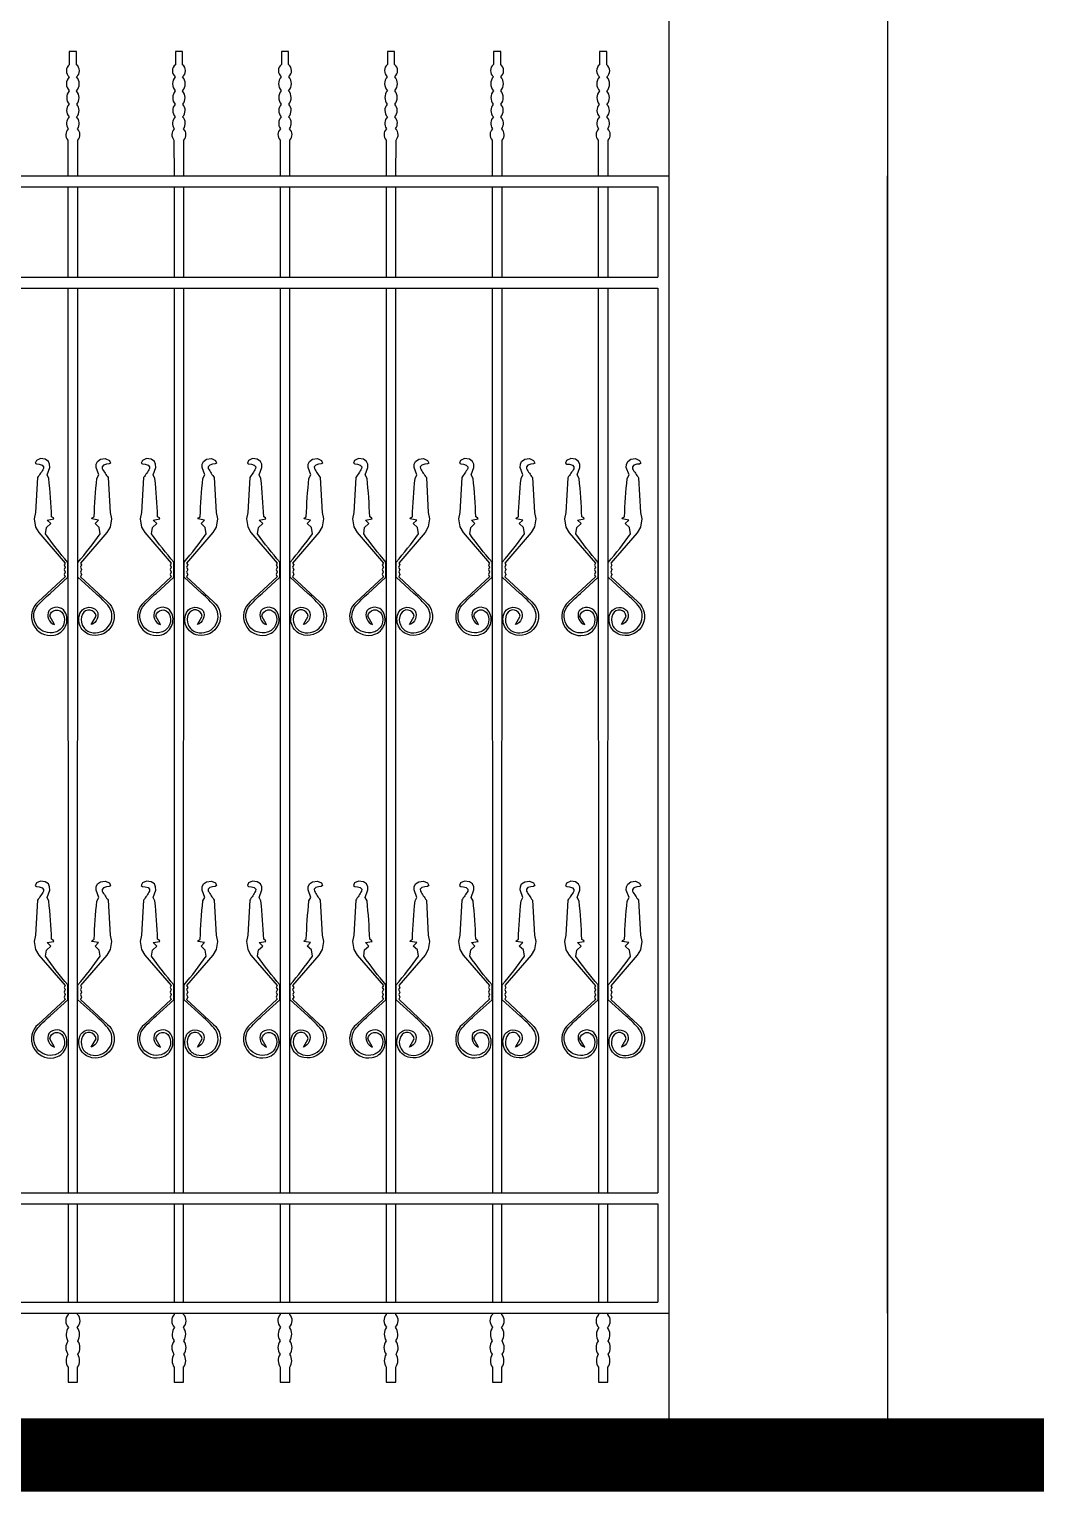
# Model space of a CAD drawing. Extents: x 5396719 to 5510122, y -514120 to -238224.
# Drawn here: x 5440894 to 5442274, y -479801 to -477796 of the extents above; entities that cross this region are included whole.
import ezdxf

# ---------------------------------------------------------------- set-up
doc = ezdxf.new("R2010")
doc.units = 0
doc.header["$LTSCALE"] = 1000
doc.header["$MEASUREMENT"] = 0
doc.layers.get('0').update_dxf_attribs({"linetype": 'CONTINUOUS'})
for name, color, linetype in [('1000', 7, 'CONTINUOUS'), ('LANGAN', 2, 'CONTINUOUS'), ('WALL', 2, 'CONTINUOUS')]:
    doc.layers.add(name, color=color, linetype=linetype)

msp = doc.modelspace()

# ---------------------------------------------------------------- linework, layer by layer
for p, q in [((5440655.9, -477997.3), (5441770.9, -477997.3, 74.8)), ((5441770.9, -477997.3), (5441770.9, -479555.9)), ((5442070.3, -477997.3), (5442070.3, -479555.9)), ((5440705, -478012.4, 74.8), (5441755.9, -478012.4, 74.8)), ((5441755.9, -478012.4), (5441755.9, -478136.2)), ((5440704.9, -478136.2, 107), (5441755.9, -478136.2, 107)), ((5440670.9, -478151.3, 32.2), (5441755.9, -478151.3, 107)), ((5441755.9, -478151.3), (5441755.9, -479391.1)), ((5440670.9, -479391.1, 32.2), (5441755.9, -479391.1, 107)), ((5440670.9, -479406.2, 32.2), (5441755.9, -479406.2, 107)), ((5441755.9, -479406.2), (5441755.9, -479540.7)), ((5440670.9, -479540.7, 32.2), (5441755.9, -479540.7, 107)), ((5440655.9, -479555.9, 32.2), (5441770.9, -479555.9, 107)), ((5432597.9, -479700.6), (5460425.9, -479700.6))]:
    msp.add_line(p, q)
at = {"color": 0}
msp.add_lwpolyline([(5428818, -479700.6), (5460425.9, -479700.6)], dxfattribs=at)
at = {"layer": '1000', "const_width": 100}
msp.add_lwpolyline([(5428815.9, -479750.6), (5460425.9, -479750.6)], dxfattribs=at)
at = {"layer": 'LANGAN'}
for points in [[(5440960.6, -477997.3), (5440960.6, -477948.4, 0.396078), (5440960.2, -477932.8, 0.363013), (5440958.9, -477916.4, 0.396222), (5440959.1, -477899.2, 0.364236), (5440958.8, -477880.8, 0.384717), (5440958.9, -477861.5, 0.478075), (5440958.8, -477844.9), (5440958.8, -477826.9), (5440948.9, -477826.9), (5440948.9, -477844.9, 0.478075), (5440948.8, -477861.5, 0.384717), (5440948.8, -477880.8, 0.364236), (5440948.6, -477899.2, 0.396222), (5440948.8, -477916.4, 0.363013), (5440947.5, -477932.8, 0.396078), (5440947, -477948.4), (5440947.1, -477997.3)], [(5441106, -477997.3), (5441106, -477948.4, 0.396078), (5441105.6, -477932.8, 0.363013), (5441104.3, -477916.4, 0.396222), (5441104.4, -477899.2, 0.364236), (5441104.2, -477880.8, 0.384717), (5441104.3, -477861.5, 0.478075), (5441104.2, -477844.9), (5441104.2, -477826.9), (5441094.3, -477826.9), (5441094.3, -477844.9, 0.478075), (5441094.2, -477861.5, 0.384717), (5441094.2, -477880.8, 0.364236), (5441094, -477899.2, 0.396222), (5441094.2, -477916.4, 0.363013), (5441092.9, -477932.8, 0.396078), (5441092.4, -477948.4), (5441092.5, -477997.3)], [(5441251.4, -477997.3), (5441251.4, -477948.4, 0.396078), (5441250.9, -477932.7, 0.363013), (5441249.6, -477916.3, 0.396222), (5441249.8, -477899.2, 0.364236), (5441249.6, -477880.7, 0.384717), (5441249.7, -477861.4, 0.478075), (5441249.5, -477844.8), (5441249.5, -477826.9), (5441239.7, -477826.9), (5441239.7, -477844.8, 0.478075), (5441239.5, -477861.4, 0.384717), (5441239.6, -477880.7, 0.364236), (5441239.4, -477899.2, 0.396222), (5441239.6, -477916.3, 0.363013), (5441238.3, -477932.7, 0.396078), (5441237.8, -477948.4), (5441237.9, -477997.3)], [(5441396.7, -477997.3), (5441396.8, -477948.4, 0.396078), (5441396.3, -477932.7, 0.363013), (5441395, -477916.3, 0.396222), (5441395.2, -477899.2, 0.364236), (5441395, -477880.7, 0.384717), (5441395.1, -477861.4, 0.478075), (5441394.9, -477844.8), (5441394.9, -477826.9), (5441385.1, -477826.9), (5441385.1, -477844.8, 0.478075), (5441384.9, -477861.4, 0.384717), (5441385, -477880.7, 0.364236), (5441384.8, -477899.2, 0.396222), (5441385, -477916.3, 0.363013), (5441383.7, -477932.7, 0.396078), (5441383.2, -477948.4), (5441383.2, -477997.3)], [(5441542.1, -477997.3), (5441542.2, -477948.4, 0.396078), (5441541.7, -477932.7, 0.363013), (5441540.4, -477916.3, 0.396222), (5441540.6, -477899.2, 0.364236), (5441540.4, -477880.7, 0.384717), (5441540.4, -477861.4, 0.478075), (5441540.3, -477844.8), (5441540.3, -477826.9), (5441530.5, -477826.9), (5441530.4, -477844.8, 0.478075), (5441530.3, -477861.4, 0.384717), (5441530.4, -477880.7, 0.364236), (5441530.2, -477899.2, 0.396222), (5441530.3, -477916.3, 0.363013), (5441529, -477932.7, 0.396078), (5441528.6, -477948.4), (5441528.6, -477997.3)], [(5441687.5, -477997.3), (5441687.6, -477948.5, 0.396078), (5441687.1, -477932.9, 0.363013), (5441685.8, -477916.5, 0.396222), (5441686, -477899.3, 0.364236), (5441685.8, -477880.9, 0.384717), (5441685.8, -477861.6, 0.478075), (5441685.7, -477845), (5441685.7, -477827), (5441675.8, -477827), (5441675.8, -477845, 0.478075), (5441675.7, -477861.6, 0.384717), (5441675.8, -477880.9, 0.364236), (5441675.5, -477899.3, 0.396222), (5441675.7, -477916.5, 0.363013), (5441674.4, -477932.9, 0.396078), (5441674, -477948.5), (5441674, -477997.3)], [(5440947.4, -479555.9), (5440947.4, -479557.7, 0.399257), (5440947.8, -479575.3, 0.304116), (5440947.1, -479594, 0.326149), (5440947.1, -479612.1, 0.296105), (5440947.3, -479629.9), (5440947.3, -479650.5), (5440960.3, -479650.5), (5440960.4, -479629.9, 0.295468), (5440960.6, -479612.1, 0.326149), (5440960.6, -479594, 0.304116), (5440959.9, -479575.3, 0.401428), (5440960.3, -479557.7), (5440960.3, -479555.9)], [(5441092.7, -479555.9), (5441092.7, -479557.7, 0.399257), (5441093.1, -479575.3, 0.304116), (5441092.5, -479593.9, 0.326149), (5441092.4, -479612.1, 0.296105), (5441092.7, -479629.9), (5441092.7, -479650.4), (5441105.7, -479650.5), (5441105.7, -479629.9, 0.295468), (5441106, -479612.1, 0.326149), (5441106, -479593.9, 0.304116), (5441105.3, -479575.3, 0.401428), (5441105.7, -479557.7), (5441105.7, -479555.9)], [(5441238.1, -479555.9), (5441238.1, -479557.6, 0.399257), (5441238.5, -479575.2, 0.304116), (5441237.9, -479593.9, 0.326149), (5441237.8, -479612.1, 0.296105), (5441238.1, -479629.9), (5441238.1, -479650.4), (5441251.1, -479650.4), (5441251.1, -479629.9, 0.295468), (5441251.4, -479612.1, 0.326149), (5441251.3, -479593.9, 0.304116), (5441250.7, -479575.2, 0.401428), (5441251.1, -479557.6), (5441251.1, -479555.9)], [(5441383.5, -479555.9), (5441383.5, -479557.6, 0.399257), (5441383.9, -479575.2, 0.304116), (5441383.3, -479593.9, 0.326149), (5441383.2, -479612.1, 0.296105), (5441383.5, -479629.9), (5441383.5, -479650.4), (5441396.5, -479650.4), (5441396.5, -479629.9, 0.295468), (5441396.8, -479612.1, 0.326149), (5441396.7, -479593.9, 0.304116), (5441396.1, -479575.2, 0.401428), (5441396.4, -479557.6), (5441396.4, -479555.9)], [(5441528.9, -479555.9), (5441528.9, -479557.6, 0.399257), (5441529.3, -479575.2, 0.304116), (5441528.6, -479593.9, 0.326149), (5441528.6, -479612.1, 0.296105), (5441528.9, -479629.9), (5441528.9, -479650.4), (5441541.9, -479650.4), (5441541.9, -479629.9, 0.295468), (5441542.2, -479612.1, 0.326149), (5441542.1, -479593.9, 0.304116), (5441541.5, -479575.2, 0.401428), (5441541.8, -479557.6), (5441541.8, -479555.9)], [(5441674.3, -479555.9), (5441674.3, -479557.8, 0.399257), (5441674.7, -479575.4, 0.304116), (5441674, -479594.1, 0.326149), (5441674, -479612.2, 0.296105), (5441674.2, -479630), (5441674.2, -479650.6), (5441687.3, -479650.6), (5441687.3, -479630, 0.295468), (5441687.5, -479612.2, 0.326149), (5441687.5, -479594.1, 0.304116), (5441686.9, -479575.4, 0.401428), (5441687.2, -479557.8), (5441687.2, -479555.9)]]:
    msp.add_lwpolyline(points, format="xyb", dxfattribs=at)
for points in [[(5440947.1, -478012.5), (5440947.1, -478136.2)], [(5440960.6, -478136.2), (5440960.6, -478012.5)], [(5441092.5, -478012.4), (5441092.5, -478136.2)], [(5441105.9, -478136.2), (5441106, -478012.4)], [(5441237.9, -478012.4), (5441237.9, -478136.2)], [(5441251.3, -478136.2), (5441251.3, -478012.4)], [(5441383.2, -478012.4), (5441383.3, -478136.2)], [(5441396.7, -478136.2), (5441396.7, -478012.4)], [(5441528.6, -478012.4), (5441528.7, -478136.2)], [(5441542.1, -478136.2), (5441542.1, -478012.4)], [(5441674, -478012.4), (5441674, -478136.2)], [(5441687.5, -478136.2), (5441687.5, -478012.4)], [(5440947.1, -478151.4), (5440947.3, -479391.1)], [(5440960.3, -479391.1), (5440960.5, -478151.4)], [(5441092.5, -478151.3), (5441092.7, -479391.1)], [(5441105.7, -479391.1), (5441105.9, -478151.3)], [(5441237.9, -478151.3), (5441238.1, -479391.1)], [(5441251.1, -479391.1), (5441251.3, -478151.3)], [(5441383.3, -478151.3), (5441383.5, -479391.1)], [(5441396.5, -479391.1), (5441396.7, -478151.3)], [(5441528.7, -478151.3), (5441528.9, -479391.1)], [(5441541.9, -479391.1), (5441542.1, -478151.3)], [(5441674, -478151.3), (5441674.2, -479391.1)], [(5441687.2, -479391.1), (5441687.5, -478151.3)], [(5440947.3, -479406.3), (5440947.3, -479540.8)], [(5440960.3, -479540.8), (5440960.3, -479406.3)], [(5441092.7, -479406.2), (5441092.7, -479540.7)], [(5441105.7, -479540.7), (5441105.7, -479406.2)], [(5441238.1, -479406.2), (5441238.1, -479540.7)], [(5441251.1, -479540.7), (5441251.1, -479406.2)], [(5441383.5, -479406.2), (5441383.5, -479540.7)], [(5441396.4, -479540.7), (5441396.5, -479406.2)], [(5441528.9, -479406.2), (5441528.9, -479540.7)], [(5441541.8, -479540.7), (5441541.9, -479406.2)], [(5441674.2, -479406.2), (5441674.3, -479540.7)], [(5441687.2, -479540.7), (5441687.2, -479406.2)]]:
    msp.add_lwpolyline(points, dxfattribs=at)
at = {"layer": 'LANGAN', "elevation": -2.3}
for points in [[(5440946.8, -478526.9, -0.022937), (5440916.3, -478487.7), (5440917.6, -478479.1), (5440923.4, -478473.8), (5440918.6, -478468.9), (5440927.8, -478467.4), (5440927.1, -478465.9), (5440924.6, -478464.4, 0.017023), (5440920.9, -478412), (5440918.4, -478407.1), (5440922.1, -478396.9), (5440921.9, -478392.5), (5440920.2, -478388.6), (5440916, -478385.5), (5440909.3, -478384.6), (5440903.8, -478387.2), (5440902.2, -478390.9), (5440904, -478392.1), (5440907.7, -478392.3), (5440911.6, -478393.7), (5440913.7, -478396), (5440913.5, -478398.5, -0.02803), (5440905.4, -478410.8), (5440902.7, -478458.7), (5440900.9, -478467.4), (5440902.7, -478478.5), (5440907.2, -478486.2), (5440943.4, -478527.9), (5440941.8, -478530.5), (5440943.4, -478533.5), (5440941.9, -478536.7), (5440943.2, -478540.2), (5440941.8, -478543.6), (5440943.3, -478546.7), (5440906.4, -478581.1, 0.771473), (5440927.8, -478626.7, 0.517241), (5440943, -478594.6, 0.493125), (5440920.8, -478593.4, 0.447403), (5440928.5, -478612.2), (5440922.1, -478600.7, -0.749627), (5440940.6, -478597.7, -0.472742), (5440929.5, -478622.6, -0.69345), (5440903.8, -478588.3, -0.041527), (5440922.6, -478569.5), (5440946.8, -478547.3)], [(5440960.8, -478526.9, 0.022937), (5440991.4, -478487.7), (5440990, -478479.1), (5440984.2, -478473.8), (5440989, -478468.9), (5440979.9, -478467.4), (5440980.5, -478465.9), (5440983, -478464.4, -0.017023), (5440986.7, -478412), (5440989.3, -478407.1), (5440985.6, -478396.9), (5440985.8, -478392.5), (5440987.5, -478388.6), (5440991.7, -478385.5), (5440998.3, -478384.6), (5441003.9, -478387.2), (5441005.4, -478390.9), (5441003.6, -478392.1), (5440999.9, -478392.3), (5440996, -478393.7), (5440993.9, -478396), (5440994.1, -478398.5, 0.02803), (5441002.3, -478410.8), (5441005, -478458.7), (5441006.8, -478467.4), (5441004.9, -478478.5), (5441000.4, -478486.2), (5440964.3, -478527.9), (5440965.8, -478530.5), (5440964.2, -478533.5), (5440965.8, -478536.7), (5440964.4, -478540.2), (5440965.8, -478543.6), (5440964.3, -478546.7), (5441001.3, -478581.1, -0.771473), (5440979.9, -478626.7, -0.517241), (5440964.7, -478594.6, -0.493125), (5440986.9, -478593.4, -0.447403), (5440979.1, -478612.2), (5440985.6, -478600.7, 0.749627), (5440967, -478597.7, 0.472742), (5440978.1, -478622.6, 0.69345), (5441003.8, -478588.3, 0.041527), (5440985.1, -478569.5), (5440960.8, -478547.3)], [(5441092.2, -478526.8, -0.022937), (5441061.7, -478487.7), (5441063, -478479.1), (5441068.8, -478473.8), (5441064, -478468.9), (5441073.2, -478467.4), (5441072.5, -478465.9), (5441070, -478464.4, 0.017023), (5441066.3, -478412), (5441063.7, -478407.1), (5441067.4, -478396.9), (5441067.3, -478392.5), (5441065.6, -478388.6), (5441061.3, -478385.5), (5441054.7, -478384.5), (5441049.2, -478387.2), (5441047.6, -478390.9), (5441049.4, -478392), (5441053.1, -478392.3), (5441057, -478393.7), (5441059.1, -478396), (5441058.9, -478398.5, -0.02803), (5441050.8, -478410.8), (5441048.1, -478458.6), (5441046.3, -478467.4), (5441048.1, -478478.5), (5441052.6, -478486.2), (5441088.7, -478527.9), (5441087.2, -478530.4), (5441088.8, -478533.5), (5441087.2, -478536.7), (5441088.6, -478540.2), (5441087.2, -478543.6), (5441088.7, -478546.7), (5441051.8, -478581, 0.771473), (5441073.2, -478626.7, 0.517241), (5441088.3, -478594.6, 0.493125), (5441066.2, -478593.4, 0.447403), (5441073.9, -478612.2), (5441067.5, -478600.7, -0.749627), (5441086, -478597.6, -0.472742), (5441074.9, -478622.6, -0.69345), (5441049.2, -478588.3, -0.041527), (5441068, -478569.4), (5441092.2, -478547.3)], [(5441106.2, -478526.8, 0.022937), (5441136.7, -478487.7), (5441135.4, -478479.1), (5441129.6, -478473.8), (5441134.4, -478468.9), (5441125.3, -478467.4), (5441125.9, -478465.9), (5441128.4, -478464.4, -0.017023), (5441132.1, -478412), (5441134.7, -478407.1), (5441131, -478396.9), (5441131.2, -478392.5), (5441132.8, -478388.6), (5441137.1, -478385.5), (5441143.7, -478384.5), (5441149.3, -478387.2), (5441150.8, -478390.9), (5441149, -478392), (5441145.3, -478392.3), (5441141.4, -478393.7), (5441139.3, -478396), (5441139.5, -478398.5, 0.02803), (5441147.7, -478410.8), (5441150.4, -478458.6), (5441152.1, -478467.4), (5441150.3, -478478.5), (5441145.8, -478486.2), (5441109.7, -478527.9), (5441111.2, -478530.4), (5441109.6, -478533.5), (5441111.2, -478536.7), (5441109.8, -478540.2), (5441111.2, -478543.6), (5441109.7, -478546.7), (5441146.7, -478581, -0.771473), (5441125.2, -478626.7, -0.517241), (5441110.1, -478594.6, -0.493125), (5441132.3, -478593.4, -0.447403), (5441124.5, -478612.2), (5441131, -478600.7, 0.749627), (5441112.4, -478597.6, 0.472742), (5441123.5, -478622.6, 0.69345), (5441149.2, -478588.3, 0.041527), (5441130.5, -478569.4), (5441106.2, -478547.3)], [(5441237.6, -478526.8, -0.022937), (5441207.1, -478487.7), (5441208.4, -478479.1), (5441214.2, -478473.8), (5441209.4, -478468.9), (5441218.5, -478467.4), (5441217.9, -478465.9), (5441215.4, -478464.4, 0.017023), (5441211.7, -478411.9), (5441209.1, -478407.1), (5441212.8, -478396.9), (5441212.7, -478392.5), (5441211, -478388.5), (5441206.7, -478385.5), (5441200.1, -478384.5), (5441194.5, -478387.2), (5441193, -478390.8), (5441194.8, -478392), (5441198.5, -478392.3), (5441202.4, -478393.6), (5441204.5, -478395.9), (5441204.3, -478398.4, -0.02803), (5441196.2, -478410.8), (5441193.5, -478458.6), (5441191.7, -478467.4), (5441193.5, -478478.4), (5441198, -478486.2), (5441234.1, -478527.9), (5441232.6, -478530.4), (5441234.2, -478533.4), (5441232.6, -478536.7), (5441234, -478540.1), (5441232.6, -478543.6), (5441234.1, -478546.7), (5441197.1, -478581, 0.771473), (5441218.6, -478626.6, 0.517241), (5441233.7, -478594.6, 0.493125), (5441211.6, -478593.4, 0.447403), (5441219.3, -478612.2), (5441212.8, -478600.7, -0.749627), (5441231.4, -478597.6, -0.472742), (5441220.3, -478622.6, -0.69345), (5441194.6, -478588.3, -0.041527), (5441213.4, -478569.4), (5441237.6, -478547.3)], [(5441251.6, -478526.8, 0.022937), (5441282.1, -478487.7), (5441280.8, -478479.1), (5441275, -478473.8), (5441279.8, -478468.9), (5441270.7, -478467.4), (5441271.3, -478465.9), (5441273.8, -478464.4, -0.017023), (5441277.5, -478411.9), (5441280.1, -478407.1), (5441276.4, -478396.9), (5441276.5, -478392.5), (5441278.2, -478388.5), (5441282.5, -478385.5), (5441289.1, -478384.5), (5441294.7, -478387.2), (5441296.2, -478390.8), (5441294.4, -478392), (5441290.7, -478392.3), (5441286.8, -478393.6), (5441284.7, -478395.9), (5441284.9, -478398.4, 0.02803), (5441293, -478410.8), (5441295.7, -478458.6), (5441297.5, -478467.4), (5441295.7, -478478.4), (5441291.2, -478486.2), (5441255.1, -478527.9), (5441256.6, -478530.4), (5441255, -478533.4), (5441256.6, -478536.7), (5441255.2, -478540.1), (5441256.6, -478543.6), (5441255.1, -478546.7), (5441292.1, -478581, -0.771473), (5441270.6, -478626.6, -0.517241), (5441255.5, -478594.6, -0.493125), (5441277.7, -478593.4, -0.447403), (5441269.9, -478612.2), (5441276.4, -478600.7, 0.749627), (5441257.8, -478597.6, 0.472742), (5441268.9, -478622.6, 0.69345), (5441294.6, -478588.3, 0.041527), (5441275.8, -478569.4), (5441251.6, -478547.3)], [(5441383, -478526.8, -0.022937), (5441352.5, -478487.7), (5441353.8, -478479.1), (5441359.6, -478473.8), (5441354.8, -478468.9), (5441363.9, -478467.4), (5441363.3, -478465.9), (5441360.8, -478464.4, 0.017023), (5441357.1, -478411.9), (5441354.5, -478407.1), (5441358.2, -478396.9), (5441358, -478392.5), (5441356.4, -478388.5), (5441352.1, -478385.5), (5441345.5, -478384.5), (5441339.9, -478387.2), (5441338.4, -478390.8), (5441340.2, -478392), (5441343.9, -478392.3), (5441347.8, -478393.6), (5441349.9, -478395.9), (5441349.7, -478398.4, -0.02803), (5441341.5, -478410.8), (5441338.8, -478458.6), (5441337.1, -478467.4), (5441338.9, -478478.4), (5441343.4, -478486.2), (5441379.5, -478527.9), (5441378, -478530.4), (5441379.6, -478533.4), (5441378, -478536.7), (5441379.4, -478540.1), (5441378, -478543.6), (5441379.5, -478546.7), (5441342.5, -478581, 0.771473), (5441364, -478626.6, 0.517241), (5441379.1, -478594.6, 0.493125), (5441356.9, -478593.4, 0.447403), (5441364.7, -478612.2), (5441358.2, -478600.7, -0.749627), (5441376.8, -478597.6, -0.472742), (5441365.7, -478622.6, -0.69345), (5441340, -478588.3, -0.041527), (5441358.7, -478569.4), (5441383, -478547.3)], [(5441397, -478526.8, 0.022937), (5441427.5, -478487.7), (5441426.2, -478479.1), (5441420.4, -478473.8), (5441425.2, -478468.9), (5441416, -478467.4), (5441416.7, -478465.9), (5441419.2, -478464.4, -0.017023), (5441422.9, -478411.9), (5441425.5, -478407.1), (5441421.8, -478396.9), (5441421.9, -478392.5), (5441423.6, -478388.5), (5441427.9, -478385.5), (5441434.5, -478384.5), (5441440, -478387.2), (5441441.6, -478390.8), (5441439.8, -478392), (5441436.1, -478392.3), (5441432.2, -478393.6), (5441430.1, -478395.9), (5441430.3, -478398.4, 0.02803), (5441438.4, -478410.8), (5441441.1, -478458.6), (5441442.9, -478467.4), (5441441.1, -478478.4), (5441436.6, -478486.2), (5441400.5, -478527.9), (5441402, -478530.4), (5441400.4, -478533.4), (5441402, -478536.7), (5441400.6, -478540.1), (5441402, -478543.6), (5441400.5, -478546.7), (5441437.4, -478581, -0.771473), (5441416, -478626.6, -0.517241), (5441400.9, -478594.6, -0.493125), (5441423, -478593.4, -0.447403), (5441415.3, -478612.2), (5441421.7, -478600.7, 0.749627), (5441403.2, -478597.6, 0.472742), (5441414.3, -478622.6, 0.69345), (5441440, -478588.3, 0.041527), (5441421.2, -478569.4), (5441397, -478547.3)], [(5441528.4, -478526.8, -0.022937), (5441497.8, -478487.7), (5441499.2, -478479.1), (5441505, -478473.8), (5441500.2, -478468.9), (5441509.3, -478467.4), (5441508.7, -478465.9), (5441506.2, -478464.4, 0.017023), (5441502.5, -478411.9), (5441499.9, -478407.1), (5441503.6, -478396.9), (5441503.4, -478392.5), (5441501.7, -478388.5), (5441497.5, -478385.5), (5441490.9, -478384.5), (5441485.3, -478387.2), (5441483.8, -478390.8), (5441485.6, -478392), (5441489.3, -478392.3), (5441493.2, -478393.6), (5441495.3, -478395.9), (5441495.1, -478398.4, -0.02803), (5441486.9, -478410.8), (5441484.2, -478458.6), (5441482.4, -478467.4), (5441484.3, -478478.4), (5441488.8, -478486.2), (5441524.9, -478527.9), (5441523.4, -478530.4), (5441525, -478533.4), (5441523.4, -478536.7), (5441524.8, -478540.1), (5441523.4, -478543.6), (5441524.9, -478546.7), (5441487.9, -478581, 0.771473), (5441509.3, -478626.6, 0.517241), (5441524.5, -478594.6, 0.493125), (5441502.3, -478593.4, 0.447403), (5441510.1, -478612.2), (5441503.6, -478600.7, -0.749627), (5441522.2, -478597.6, -0.472742), (5441511.1, -478622.6, -0.69345), (5441485.4, -478588.3, -0.041527), (5441504.1, -478569.4), (5441528.4, -478547.3)], [(5441542.4, -478526.8, 0.022937), (5441572.9, -478487.7), (5441571.6, -478479.1), (5441565.8, -478473.8), (5441570.6, -478468.9), (5441561.4, -478467.4), (5441562.1, -478465.9), (5441564.6, -478464.4, -0.017023), (5441568.3, -478411.9), (5441570.8, -478407.1), (5441567.1, -478396.9), (5441567.3, -478392.5), (5441569, -478388.5), (5441573.2, -478385.5), (5441579.9, -478384.5), (5441585.4, -478387.2), (5441587, -478390.8), (5441585.2, -478392), (5441581.5, -478392.3), (5441577.6, -478393.6), (5441575.5, -478395.9), (5441575.7, -478398.4, 0.02803), (5441583.8, -478410.8), (5441586.5, -478458.6), (5441588.3, -478467.4), (5441586.5, -478478.4), (5441582, -478486.2), (5441545.8, -478527.9), (5441547.4, -478530.4), (5441545.8, -478533.4), (5441547.3, -478536.7), (5441546, -478540.1), (5441547.4, -478543.6), (5441545.9, -478546.7), (5441582.8, -478581, -0.771473), (5441561.4, -478626.6, -0.517241), (5441546.2, -478594.6, -0.493125), (5441568.4, -478593.4, -0.447403), (5441560.7, -478612.2), (5441567.1, -478600.7, 0.749627), (5441548.6, -478597.6, 0.472742), (5441559.7, -478622.6, 0.69345), (5441585.4, -478588.3, 0.041527), (5441566.6, -478569.4), (5441542.4, -478547.3)], [(5441673.8, -478527, -0.022937), (5441643.2, -478487.8), (5441644.6, -478479.2), (5441650.4, -478473.9), (5441645.6, -478469), (5441654.7, -478467.5), (5441654.1, -478466.1), (5441651.5, -478464.5, 0.017023), (5441647.8, -478412.1), (5441645.3, -478407.2), (5441649, -478397), (5441648.8, -478392.6), (5441647.1, -478388.7), (5441642.9, -478385.6), (5441636.3, -478384.7), (5441630.7, -478387.3), (5441629.2, -478391), (5441631, -478392.2), (5441634.7, -478392.4), (5441638.6, -478393.8), (5441640.6, -478396.1), (5441640.5, -478398.6, -0.02803), (5441632.3, -478410.9), (5441629.6, -478458.8), (5441627.8, -478467.5), (5441629.7, -478478.6), (5441634.2, -478486.4), (5441670.3, -478528), (5441668.7, -478530.6), (5441670.3, -478533.6), (5441668.8, -478536.8), (5441670.2, -478540.3), (5441668.7, -478543.7), (5441670.3, -478546.8), (5441633.3, -478581.2, 0.771473), (5441654.7, -478626.8, 0.517241), (5441669.9, -478594.7, 0.493125), (5441647.7, -478593.5, 0.447403), (5441655.5, -478612.3), (5441649, -478600.9, -0.749627), (5441667.5, -478597.8, -0.472742), (5441656.5, -478622.7, -0.69345), (5441630.8, -478588.4, -0.041527), (5441649.5, -478569.6), (5441673.8, -478547.4)], [(5441687.8, -478527, 0.022937), (5441718.3, -478487.8), (5441716.9, -478479.2), (5441711.1, -478473.9), (5441716, -478469), (5441706.8, -478467.5), (5441707.5, -478466.1), (5441710, -478464.5, -0.017023), (5441713.7, -478412.1), (5441716.2, -478407.2), (5441712.5, -478397), (5441712.7, -478392.6), (5441714.4, -478388.7), (5441718.6, -478385.6), (5441725.2, -478384.7), (5441730.8, -478387.3), (5441732.4, -478391), (5441730.6, -478392.2), (5441726.9, -478392.4), (5441722.9, -478393.8), (5441720.9, -478396.1), (5441721.1, -478398.6, 0.02803), (5441729.2, -478410.9), (5441731.9, -478458.8), (5441733.7, -478467.5), (5441731.9, -478478.6), (5441727.3, -478486.4), (5441691.2, -478528), (5441692.8, -478530.6), (5441691.2, -478533.6), (5441692.7, -478536.8), (5441691.3, -478540.3), (5441692.8, -478543.7), (5441691.3, -478546.8), (5441728.2, -478581.2, -0.771473), (5441706.8, -478626.8, -0.517241), (5441691.6, -478594.7, -0.493125), (5441713.8, -478593.5, -0.447403), (5441706, -478612.3), (5441712.5, -478600.9, 0.749627), (5441694, -478597.8, 0.472742), (5441705, -478622.7, 0.69345), (5441730.8, -478588.4, 0.041527), (5441712, -478569.6), (5441687.8, -478547.4)], [(5440946.8, -479105.9, -0.022937), (5440916.3, -479066.8), (5440917.6, -479058.2), (5440923.4, -479052.9), (5440918.6, -479048), (5440927.8, -479046.5), (5440927.1, -479045), (5440924.6, -479043.5, 0.017023), (5440920.9, -478991.1), (5440918.4, -478986.2), (5440922.1, -478976), (5440921.9, -478971.6), (5440920.2, -478967.7), (5440916, -478964.6), (5440909.3, -478963.6), (5440903.8, -478966.3), (5440902.2, -478970), (5440904, -478971.1), (5440907.7, -478971.4), (5440911.6, -478972.8), (5440913.7, -478975.1), (5440913.5, -478977.6, -0.02803), (5440905.4, -478989.9), (5440902.7, -479037.7), (5440900.9, -479046.5), (5440902.7, -479057.5), (5440907.2, -479065.3), (5440943.4, -479107), (5440941.8, -479109.5), (5440943.4, -479112.5), (5440941.9, -479115.8), (5440943.2, -479119.3), (5440941.8, -479122.7), (5440943.3, -479125.8), (5440906.4, -479160.1, 0.771473), (5440927.8, -479205.8, 0.517241), (5440943, -479173.7, 0.493125), (5440920.8, -479172.5, 0.447403), (5440928.5, -479191.3), (5440922.1, -479179.8, -0.749627), (5440940.6, -479176.7, -0.472742), (5440929.5, -479201.7, -0.69345), (5440903.8, -479167.4, -0.041527), (5440922.6, -479148.5), (5440946.8, -479126.4)], [(5440960.8, -479105.9, 0.022937), (5440991.4, -479066.8), (5440990, -479058.2), (5440984.2, -479052.9), (5440989, -479048), (5440979.9, -479046.5), (5440980.5, -479045), (5440983, -479043.5, -0.017023), (5440986.7, -478991.1), (5440989.3, -478986.2), (5440985.6, -478976), (5440985.8, -478971.6), (5440987.5, -478967.7), (5440991.7, -478964.6), (5440998.3, -478963.6), (5441003.9, -478966.3), (5441005.4, -478970), (5441003.6, -478971.1), (5440999.9, -478971.4), (5440996, -478972.8), (5440993.9, -478975.1), (5440994.1, -478977.6, 0.02803), (5441002.3, -478989.9), (5441005, -479037.7), (5441006.8, -479046.5), (5441004.9, -479057.5), (5441000.4, -479065.3), (5440964.3, -479107), (5440965.8, -479109.5), (5440964.2, -479112.5), (5440965.8, -479115.8), (5440964.4, -479119.3), (5440965.8, -479122.7), (5440964.3, -479125.8), (5441001.3, -479160.1, -0.771473), (5440979.9, -479205.8, -0.517241), (5440964.7, -479173.7, -0.493125), (5440986.9, -479172.5, -0.447403), (5440979.1, -479191.3), (5440985.6, -479179.8, 0.749627), (5440967, -479176.7, 0.472742), (5440978.1, -479201.7, 0.69345), (5441003.8, -479167.4, 0.041527), (5440985.1, -479148.5), (5440960.8, -479126.4)], [(5441092.2, -479105.9, -0.022937), (5441061.7, -479066.8), (5441063, -479058.2), (5441068.8, -479052.9), (5441064, -479048), (5441073.2, -479046.5), (5441072.5, -479045), (5441070, -479043.5, 0.017023), (5441066.3, -478991), (5441063.7, -478986.2), (5441067.4, -478976), (5441067.3, -478971.6), (5441065.6, -478967.6), (5441061.3, -478964.6), (5441054.7, -478963.6), (5441049.2, -478966.3), (5441047.6, -478969.9), (5441049.4, -478971.1), (5441053.1, -478971.4), (5441057, -478972.7), (5441059.1, -478975), (5441058.9, -478977.5, -0.02803), (5441050.8, -478989.9), (5441048.1, -479037.7), (5441046.3, -479046.5), (5441048.1, -479057.5), (5441052.6, -479065.3), (5441088.7, -479107), (5441087.2, -479109.5), (5441088.8, -479112.5), (5441087.2, -479115.8), (5441088.6, -479119.2), (5441087.2, -479122.7), (5441088.7, -479125.8), (5441051.8, -479160.1, 0.771473), (5441073.2, -479205.7, 0.517241), (5441088.3, -479173.7, 0.493125), (5441066.2, -479172.5, 0.447403), (5441073.9, -479191.3), (5441067.5, -479179.8, -0.749627), (5441086, -479176.7, -0.472742), (5441074.9, -479201.7, -0.69345), (5441049.2, -479167.4, -0.041527), (5441068, -479148.5), (5441092.2, -479126.4)], [(5441106.2, -479105.9, 0.022937), (5441136.7, -479066.8), (5441135.4, -479058.2), (5441129.6, -479052.9), (5441134.4, -479048), (5441125.3, -479046.5), (5441125.9, -479045), (5441128.4, -479043.5, -0.017023), (5441132.1, -478991), (5441134.7, -478986.2), (5441131, -478976), (5441131.2, -478971.6), (5441132.8, -478967.6), (5441137.1, -478964.6), (5441143.7, -478963.6), (5441149.3, -478966.3), (5441150.8, -478969.9), (5441149, -478971.1), (5441145.3, -478971.4), (5441141.4, -478972.7), (5441139.3, -478975), (5441139.5, -478977.5, 0.02803), (5441147.7, -478989.9), (5441150.4, -479037.7), (5441152.1, -479046.5), (5441150.3, -479057.5), (5441145.8, -479065.3), (5441109.7, -479107), (5441111.2, -479109.5), (5441109.6, -479112.5), (5441111.2, -479115.8), (5441109.8, -479119.2), (5441111.2, -479122.7), (5441109.7, -479125.8), (5441146.7, -479160.1, -0.771473), (5441125.2, -479205.7, -0.517241), (5441110.1, -479173.7, -0.493125), (5441132.3, -479172.5, -0.447403), (5441124.5, -479191.3), (5441131, -479179.8, 0.749627), (5441112.4, -479176.7, 0.472742), (5441123.5, -479201.7, 0.69345), (5441149.2, -479167.4, 0.041527), (5441130.5, -479148.5), (5441106.2, -479126.4)], [(5441237.6, -479105.9, -0.022937), (5441207.1, -479066.8), (5441208.4, -479058.1), (5441214.2, -479052.8), (5441209.4, -479048), (5441218.5, -479046.4), (5441217.9, -479045), (5441215.4, -479043.4, 0.017023), (5441211.7, -478991), (5441209.1, -478986.1), (5441212.8, -478975.9), (5441212.7, -478971.5), (5441211, -478967.6), (5441206.7, -478964.6), (5441200.1, -478963.6), (5441194.5, -478966.3), (5441193, -478969.9), (5441194.8, -478971.1), (5441198.5, -478971.4), (5441202.4, -478972.7), (5441204.5, -478975), (5441204.3, -478977.5, -0.02803), (5441196.2, -478989.8), (5441193.5, -479037.7), (5441191.7, -479046.4), (5441193.5, -479057.5), (5441198, -479065.3), (5441234.1, -479107), (5441232.6, -479109.5), (5441234.2, -479112.5), (5441232.6, -479115.8), (5441234, -479119.2), (5441232.6, -479122.7), (5441234.1, -479125.7), (5441197.1, -479160.1, 0.771473), (5441218.6, -479205.7, 0.517241), (5441233.7, -479173.6, 0.493125), (5441211.6, -479172.5, 0.447403), (5441219.3, -479191.2), (5441212.8, -479179.8, -0.749627), (5441231.4, -479176.7, -0.472742), (5441220.3, -479201.6, -0.69345), (5441194.6, -479167.4, -0.041527), (5441213.4, -479148.5), (5441237.6, -479126.4)], [(5441251.6, -479105.9, 0.022937), (5441282.1, -479066.8), (5441280.8, -479058.1), (5441275, -479052.8), (5441279.8, -479048), (5441270.7, -479046.4), (5441271.3, -479045), (5441273.8, -479043.4, -0.017023), (5441277.5, -478991), (5441280.1, -478986.1), (5441276.4, -478975.9), (5441276.5, -478971.5), (5441278.2, -478967.6), (5441282.5, -478964.6), (5441289.1, -478963.6), (5441294.7, -478966.3), (5441296.2, -478969.9), (5441294.4, -478971.1), (5441290.7, -478971.4), (5441286.8, -478972.7), (5441284.7, -478975), (5441284.9, -478977.5, 0.02803), (5441293, -478989.8), (5441295.7, -479037.7), (5441297.5, -479046.4), (5441295.7, -479057.5), (5441291.2, -479065.3), (5441255.1, -479107), (5441256.6, -479109.5), (5441255, -479112.5), (5441256.6, -479115.8), (5441255.2, -479119.2), (5441256.6, -479122.7), (5441255.1, -479125.7), (5441292.1, -479160.1, -0.771473), (5441270.6, -479205.7, -0.517241), (5441255.5, -479173.6, -0.493125), (5441277.7, -479172.5, -0.447403), (5441269.9, -479191.2), (5441276.4, -479179.8, 0.749627), (5441257.8, -479176.7, 0.472742), (5441268.9, -479201.6, 0.69345), (5441294.6, -479167.4, 0.041527), (5441275.8, -479148.5), (5441251.6, -479126.4)], [(5441383, -479105.9, -0.022937), (5441352.5, -479066.8), (5441353.8, -479058.1), (5441359.6, -479052.8), (5441354.8, -479048), (5441363.9, -479046.4), (5441363.3, -479045), (5441360.8, -479043.4, 0.017023), (5441357.1, -478991), (5441354.5, -478986.1), (5441358.2, -478975.9), (5441358, -478971.5), (5441356.4, -478967.6), (5441352.1, -478964.6), (5441345.5, -478963.6), (5441339.9, -478966.3), (5441338.4, -478969.9), (5441340.2, -478971.1), (5441343.9, -478971.4), (5441347.8, -478972.7), (5441349.9, -478975), (5441349.7, -478977.5, -0.02803), (5441341.5, -478989.8), (5441338.8, -479037.7), (5441337.1, -479046.4), (5441338.9, -479057.5), (5441343.4, -479065.3), (5441379.5, -479107), (5441378, -479109.5), (5441379.6, -479112.5), (5441378, -479115.8), (5441379.4, -479119.2), (5441378, -479122.7), (5441379.5, -479125.7), (5441342.5, -479160.1, 0.771473), (5441364, -479205.7, 0.517241), (5441379.1, -479173.6, 0.493125), (5441356.9, -479172.5, 0.447403), (5441364.7, -479191.2), (5441358.2, -479179.8, -0.749627), (5441376.8, -479176.7, -0.472742), (5441365.7, -479201.6, -0.69345), (5441340, -479167.4, -0.041527), (5441358.7, -479148.5), (5441383, -479126.4)], [(5441397, -479105.9, 0.022937), (5441427.5, -479066.8), (5441426.2, -479058.1), (5441420.4, -479052.8), (5441425.2, -479048), (5441416, -479046.4), (5441416.7, -479045), (5441419.2, -479043.4, -0.017023), (5441422.9, -478991), (5441425.5, -478986.1), (5441421.8, -478975.9), (5441421.9, -478971.5), (5441423.6, -478967.6), (5441427.9, -478964.6), (5441434.5, -478963.6), (5441440, -478966.3), (5441441.6, -478969.9), (5441439.8, -478971.1), (5441436.1, -478971.4), (5441432.2, -478972.7), (5441430.1, -478975), (5441430.3, -478977.5, 0.02803), (5441438.4, -478989.8), (5441441.1, -479037.7), (5441442.9, -479046.4), (5441441.1, -479057.5), (5441436.6, -479065.3), (5441400.5, -479107), (5441402, -479109.5), (5441400.4, -479112.5), (5441402, -479115.8), (5441400.6, -479119.2), (5441402, -479122.7), (5441400.5, -479125.7), (5441437.4, -479160.1, -0.771473), (5441416, -479205.7, -0.517241), (5441400.9, -479173.6, -0.493125), (5441423, -479172.5, -0.447403), (5441415.3, -479191.2), (5441421.7, -479179.8, 0.749627), (5441403.2, -479176.7, 0.472742), (5441414.3, -479201.6, 0.69345), (5441440, -479167.4, 0.041527), (5441421.2, -479148.5), (5441397, -479126.4)], [(5441528.4, -479105.9, -0.022937), (5441497.8, -479066.8), (5441499.2, -479058.1), (5441505, -479052.8), (5441500.2, -479048), (5441509.3, -479046.4), (5441508.7, -479045), (5441506.2, -479043.4, 0.017023), (5441502.5, -478991), (5441499.9, -478986.1), (5441503.6, -478975.9), (5441503.4, -478971.5), (5441501.7, -478967.6), (5441497.5, -478964.6), (5441490.9, -478963.6), (5441485.3, -478966.3), (5441483.8, -478969.9), (5441485.6, -478971.1), (5441489.3, -478971.4), (5441493.2, -478972.7), (5441495.3, -478975), (5441495.1, -478977.5, -0.02803), (5441486.9, -478989.8), (5441484.2, -479037.7), (5441482.4, -479046.4), (5441484.3, -479057.5), (5441488.8, -479065.3), (5441524.9, -479107), (5441523.4, -479109.5), (5441525, -479112.5), (5441523.4, -479115.8), (5441524.8, -479119.2), (5441523.4, -479122.7), (5441524.9, -479125.7), (5441487.9, -479160.1, 0.771473), (5441509.3, -479205.7, 0.517241), (5441524.5, -479173.6, 0.493125), (5441502.3, -479172.5, 0.447403), (5441510.1, -479191.2), (5441503.6, -479179.8, -0.749627), (5441522.2, -479176.7, -0.472742), (5441511.1, -479201.6, -0.69345), (5441485.4, -479167.4, -0.041527), (5441504.1, -479148.5), (5441528.4, -479126.4)], [(5441542.4, -479105.9, 0.022937), (5441572.9, -479066.8), (5441571.6, -479058.1), (5441565.8, -479052.8), (5441570.6, -479048), (5441561.4, -479046.4), (5441562.1, -479045), (5441564.6, -479043.4, -0.017023), (5441568.3, -478991), (5441570.8, -478986.1), (5441567.1, -478975.9), (5441567.3, -478971.5), (5441569, -478967.6), (5441573.2, -478964.6), (5441579.9, -478963.6), (5441585.4, -478966.3), (5441587, -478969.9), (5441585.2, -478971.1), (5441581.5, -478971.4), (5441577.6, -478972.7), (5441575.5, -478975), (5441575.7, -478977.5, 0.02803), (5441583.8, -478989.8), (5441586.5, -479037.7), (5441588.3, -479046.4), (5441586.5, -479057.5), (5441582, -479065.3), (5441545.8, -479107), (5441547.4, -479109.5), (5441545.8, -479112.5), (5441547.3, -479115.8), (5441546, -479119.2), (5441547.4, -479122.7), (5441545.9, -479125.7), (5441582.8, -479160.1, -0.771473), (5441561.4, -479205.7, -0.517241), (5441546.2, -479173.6, -0.493125), (5441568.4, -479172.5, -0.447403), (5441560.7, -479191.2), (5441567.1, -479179.8, 0.749627), (5441548.6, -479176.7, 0.472742), (5441559.7, -479201.6, 0.69345), (5441585.4, -479167.4, 0.041527), (5441566.6, -479148.5), (5441542.4, -479126.4)], [(5441673.8, -479106, -0.022937), (5441643.2, -479066.9), (5441644.6, -479058.3), (5441650.4, -479053), (5441645.6, -479048.1), (5441654.7, -479046.6), (5441654.1, -479045.1), (5441651.5, -479043.6, 0.017023), (5441647.8, -478991.2), (5441645.3, -478986.3), (5441649, -478976.1), (5441648.8, -478971.7), (5441647.1, -478967.8), (5441642.9, -478964.7), (5441636.3, -478963.7), (5441630.7, -478966.4), (5441629.2, -478970.1), (5441631, -478971.2), (5441634.7, -478971.5), (5441638.6, -478972.9), (5441640.6, -478975.2), (5441640.5, -478977.7, -0.02803), (5441632.3, -478990), (5441629.6, -479037.8), (5441627.8, -479046.6), (5441629.7, -479057.7), (5441634.2, -479065.4), (5441670.3, -479107.1), (5441668.7, -479109.6), (5441670.3, -479112.7), (5441668.8, -479115.9), (5441670.2, -479119.4), (5441668.7, -479122.8), (5441670.3, -479125.9), (5441633.3, -479160.2, 0.771473), (5441654.7, -479205.9, 0.517241), (5441669.9, -479173.8, 0.493125), (5441647.7, -479172.6, 0.447403), (5441655.5, -479191.4), (5441649, -479179.9, -0.749627), (5441667.5, -479176.8, -0.472742), (5441656.5, -479201.8, -0.69345), (5441630.8, -479167.5, -0.041527), (5441649.5, -479148.6), (5441673.8, -479126.5)], [(5441687.8, -479106, 0.022937), (5441718.3, -479066.9), (5441716.9, -479058.3), (5441711.1, -479053), (5441716, -479048.1), (5441706.8, -479046.6), (5441707.5, -479045.1), (5441710, -479043.6, -0.017023), (5441713.7, -478991.2), (5441716.2, -478986.3), (5441712.5, -478976.1), (5441712.7, -478971.7), (5441714.4, -478967.8), (5441718.6, -478964.7), (5441725.2, -478963.7), (5441730.8, -478966.4), (5441732.4, -478970.1), (5441730.6, -478971.2), (5441726.9, -478971.5), (5441722.9, -478972.9), (5441720.9, -478975.2), (5441721.1, -478977.7, 0.02803), (5441729.2, -478990), (5441731.9, -479037.8), (5441733.7, -479046.6), (5441731.9, -479057.7), (5441727.3, -479065.4), (5441691.2, -479107.1), (5441692.8, -479109.6), (5441691.2, -479112.7), (5441692.7, -479115.9), (5441691.3, -479119.4), (5441692.8, -479122.8), (5441691.3, -479125.9), (5441728.2, -479160.2, -0.771473), (5441706.8, -479205.9, -0.517241), (5441691.6, -479173.8, -0.493125), (5441713.8, -479172.6, -0.447403), (5441706, -479191.4), (5441712.5, -479179.9, 0.749627), (5441694, -479176.8, 0.472742), (5441705, -479201.8, 0.69345), (5441730.8, -479167.5, 0.041527), (5441712, -479148.6), (5441687.8, -479126.5)]]:
    msp.add_lwpolyline(points, format="xyb", close=True, dxfattribs=at)
at = {"layer": 'WALL'}
for points in [[(5441770.9, -477350.6), (5441770.9, -479700.6)], [(5442070.9, -479700.6), (5442070.9, -477350.6)]]:
    msp.add_lwpolyline(points, dxfattribs=at)

doc.saveas('drawing.dxf')
